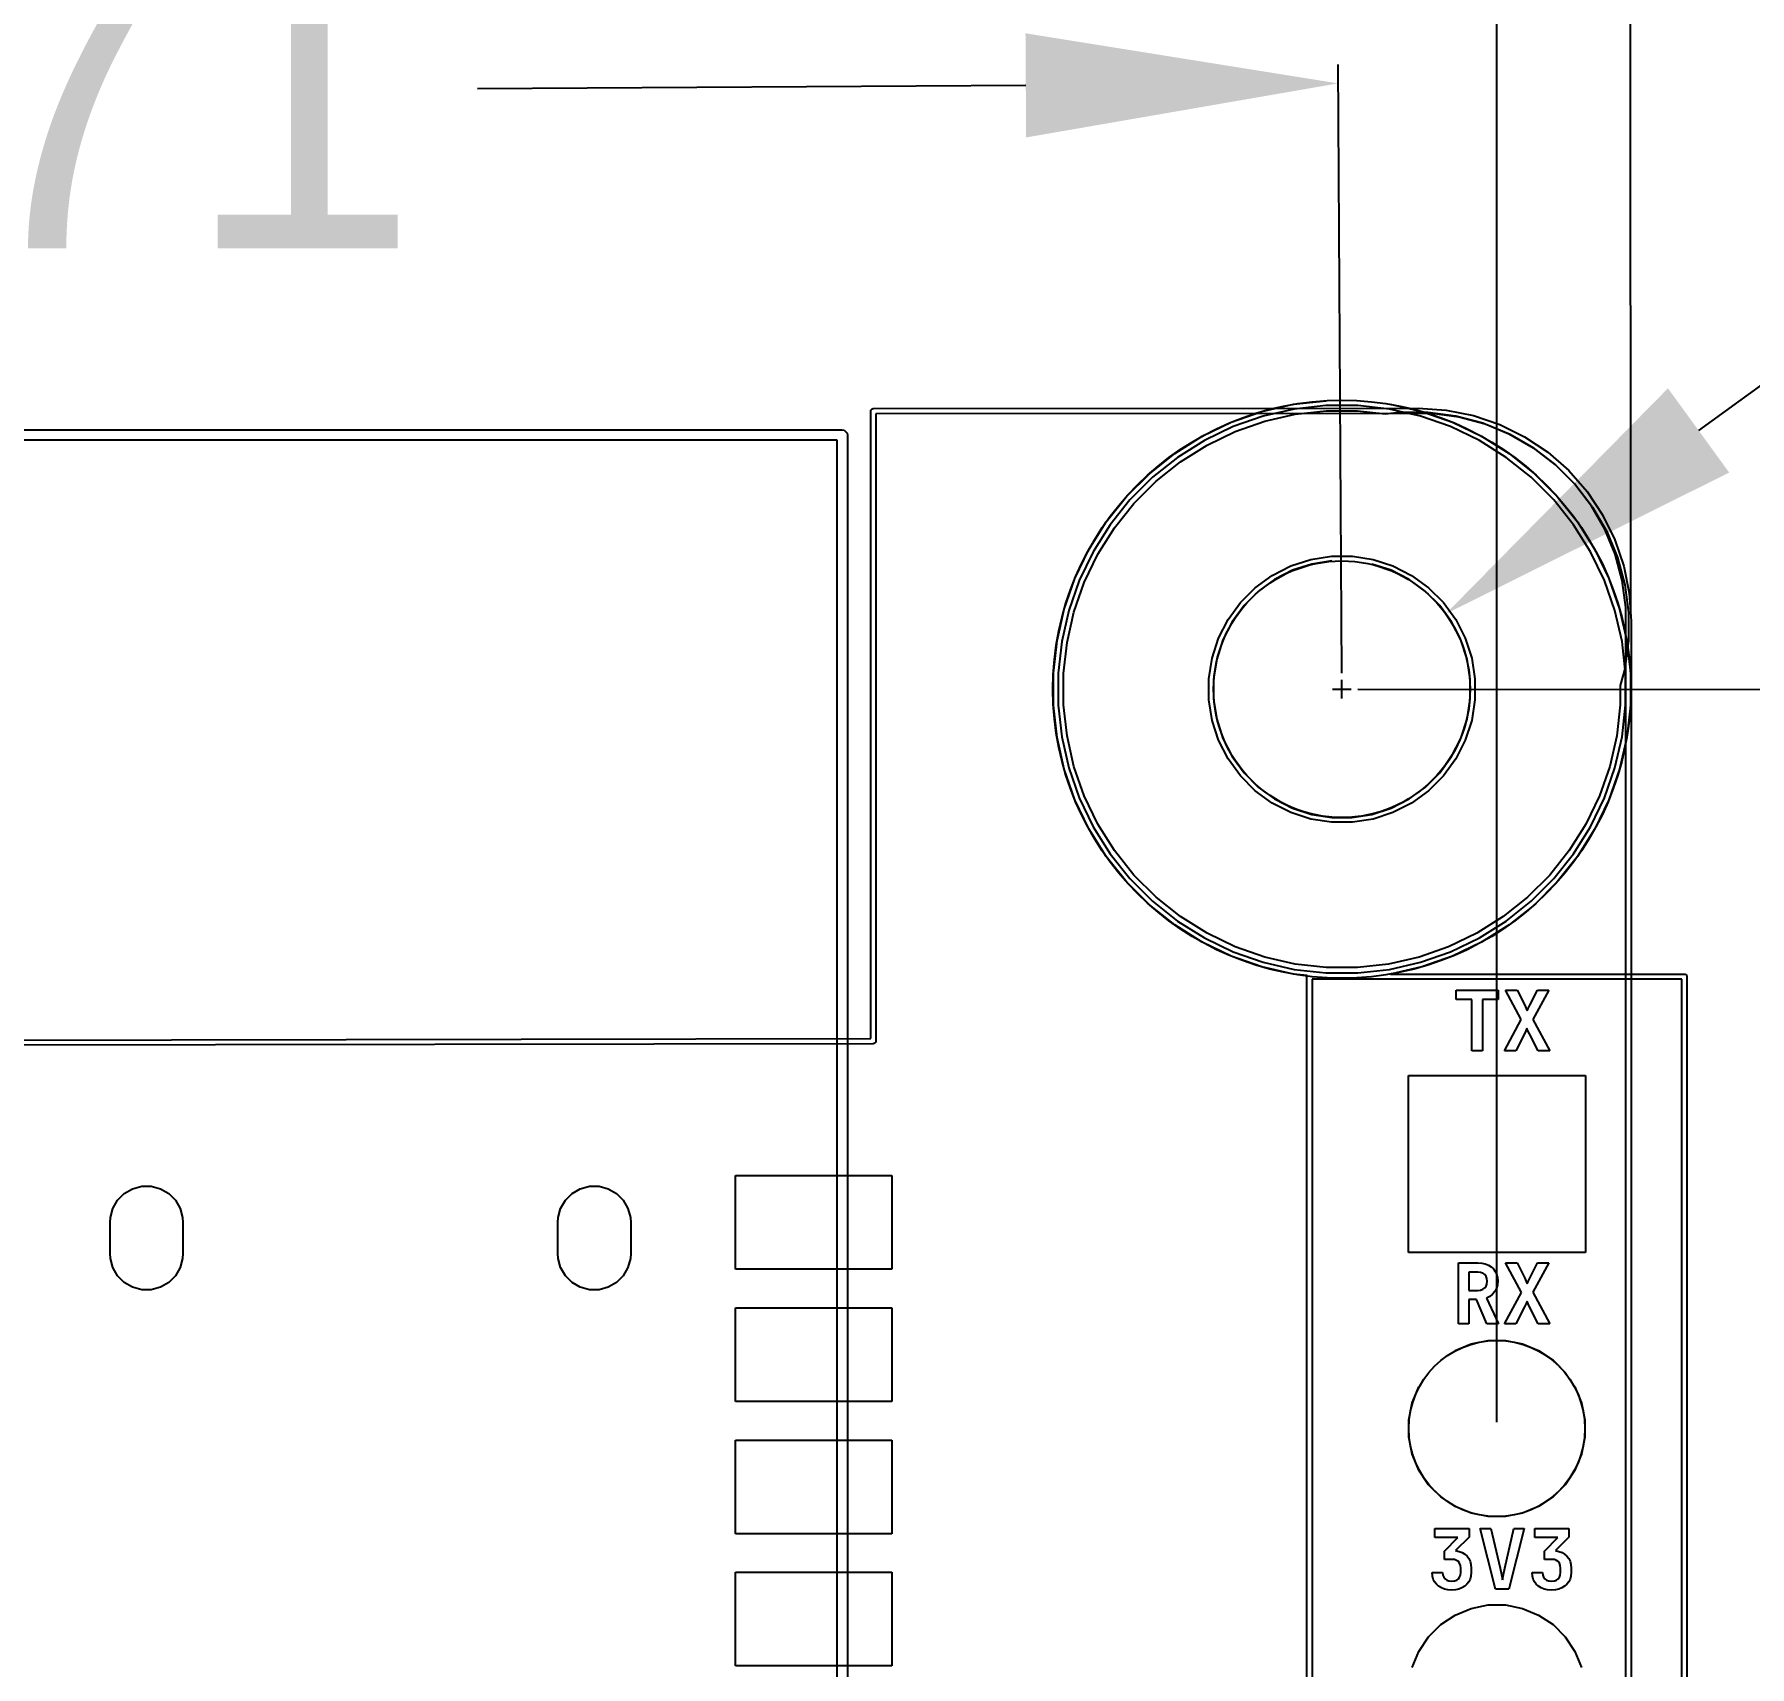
# Model space of a CAD drawing. Extents: x 100 to 191, y -173 to -30.
# Drawn here: x 149.73 to 166.2, y -61.79 to -46.12 of the extents above; entities that cross this region are included whole.
import ezdxf

# ---------------------------------------------------------------- set-up
doc = ezdxf.new("R2010")
doc.units = 0
doc.layers.get('0').update_dxf_attribs({"linetype": 'CONTINUOUS'})
doc.layers.get('Defpoints').update_dxf_attribs({"linetype": 'CONTINUOUS'})
doc.layers.add('BLACK', color=7, linetype='CONTINUOUS')
doc.dimstyles.get("Standard").update_dxf_attribs({"dimtxt": 3, "dimasz": 3, "dimexe": 0.18, "dimexo": 0.0625, "dimgap": 0.09, "dimtad": 0, "dimtih": 1, "dimtoh": 1, "dimzin": 0, "dimdsep": 46, "dimtxsty": 'Standard', "dimcen": 0.09, "dimclrd": 3, "dimclre": 3, "dimclrt": 3, "dimadec": 0, "dimazin": 0, "dimtfac": 1, "dimtofl": 0, "dimtmove": 0, "dimatfit": 3, "dimfxl": 1, "dimtolj": 1, "dimtzin": 0, "dimarcsym": 0})

# ---------------------------------------------------------------- blocks, each defined once
blk = doc.blocks.new('*D3')
at = {"color": 3, "linetype": 'Continuous', "lineweight": -2}
for p, q in [((172.802, -44.775), (165.71, -49.92)), ((175.802, -44.775), (172.802, -44.775)), ((162.284, -52.496), (162.284, -52.316)), ((162.194, -52.406), (162.374, -52.406))]:
    blk.add_line(p, q, dxfattribs=at)
at = {"color": 3, "linetype": 'Continuous'}
blk.add_solid([(165.416, -49.516), (166.004, -50.325), (163.282, -51.682)], dxfattribs=at)
at = {"layer": 'Defpoints', "color": 0, "linetype": 'Continuous'}
for p in [(163.282, -51.682), (161.287, -53.129)]:
    blk.add_point(p, dxfattribs=at)
at = {"color": 3, "linetype": 'Continuous', "insert": (181.892, -44.775), "char_height": 3, "attachment_point": 5}
blk.add_mtext('\\A1;∅2.46', dxfattribs=at)
blk = doc.blocks.new('*D5')
at = {"color": 3, "linetype": 'Continuous', "lineweight": -2}
for p, q in [((162.284, -52.253), (162.248, -46.408)), ((134.574, -52.423), (134.538, -46.578)), ((159.249, -46.607), (153.984, -46.639)), ((137.539, -46.74), (142.804, -46.707))]:
    blk.add_line(p, q, dxfattribs=at)
at = {"color": 3, "linetype": 'Continuous'}
for points in [[(159.246, -46.107), (159.252, -47.107), (162.249, -46.588)], [(137.536, -46.24), (137.542, -47.24), (134.539, -46.758)]]:
    blk.add_solid(points, dxfattribs=at)
at = {"layer": 'Defpoints', "color": 0, "linetype": 'Continuous'}
for p in [(162.249, -46.588), (162.284, -52.316), (134.575, -52.486)]:
    blk.add_point(p, dxfattribs=at)
at = {"color": 3, "linetype": 'Continuous', "insert": (148.394, -46.673), "char_height": 3, "attachment_point": 5}
blk.add_mtext('\\A1;27.71', dxfattribs=at)
blk = doc.blocks.new('*D6')
at = {"color": 3, "linetype": 'Continuous', "lineweight": -2}
for p, q in [((131.941, -51.708), (131.929, -32.104)), ((165.061, -51.689), (165.05, -32.085)), ((134.929, -32.282), (142.9, -32.278)), ((162.05, -32.267), (154.08, -32.271))]:
    blk.add_line(p, q, dxfattribs=at)
at = {"color": 3, "linetype": 'Continuous'}
for points in [[(134.929, -31.782), (134.93, -32.782), (131.929, -32.284)], [(162.05, -31.767), (162.05, -32.767), (165.05, -32.265)]]:
    blk.add_solid(points, dxfattribs=at)
at = {"layer": 'Defpoints', "color": 0, "linetype": 'Continuous'}
for p in [(131.929, -32.284), (131.941, -51.771), (165.061, -51.752)]:
    blk.add_point(p, dxfattribs=at)
at = {"color": 3, "linetype": 'Continuous', "insert": (148.49, -32.274), "char_height": 3, "attachment_point": 5}
blk.add_mtext('\\A1;33.12', dxfattribs=at)
blk = doc.blocks.new('*D7')
at = {"color": 3, "linetype": 'Continuous', "lineweight": -2}
for p, q in [((133.325, -59.443), (133.325, -40.025)), ((163.773, -59.443), (163.773, -40.025)), ((136.325, -40.205), (142.709, -40.205)), ((160.773, -40.205), (154.389, -40.205))]:
    blk.add_line(p, q, dxfattribs=at)
at = {"color": 3, "linetype": 'Continuous'}
for points in [[(136.325, -39.705), (136.325, -40.705), (133.325, -40.205)], [(160.773, -39.705), (160.773, -40.705), (163.773, -40.205)]]:
    blk.add_solid(points, dxfattribs=at)
at = {"layer": 'Defpoints', "color": 0, "linetype": 'Continuous'}
for p in [(163.773, -40.205), (133.325, -59.506), (163.773, -59.506)]:
    blk.add_point(p, dxfattribs=at)
at = {"color": 3, "linetype": 'Continuous', "insert": (148.549, -40.205), "char_height": 3, "attachment_point": 5}
blk.add_mtext('\\A1;30.45', dxfattribs=at)
blk = doc.blocks.new('*D14')
at = {"color": 3, "linetype": 'Continuous', "lineweight": -2}
for p, q in [((162.437, -52.406), (185.143, -52.417)), ((184.961, -55.417), (184.936, -106.524)), ((184.909, -160.811), (184.934, -109.704)), ((162.381, -163.8), (185.087, -163.811))]:
    blk.add_line(p, q, dxfattribs=at)
at = {"color": 3, "linetype": 'Continuous'}
for points in [[(184.461, -55.417), (185.461, -55.417), (184.963, -52.417)], [(184.409, -160.811), (185.409, -160.812), (184.907, -163.811)]]:
    blk.add_solid(points, dxfattribs=at)
at = {"layer": 'Defpoints', "color": 0, "linetype": 'Continuous'}
for p in [(162.374, -52.406), (184.963, -52.417), (162.319, -163.8)]:
    blk.add_point(p, dxfattribs=at)
at = {"color": 3, "linetype": 'Continuous', "insert": (184.935, -108.114), "char_height": 3, "attachment_point": 5}
blk.add_mtext('\\A1;111.39', dxfattribs=at)

msp = doc.modelspace()

# ---------------------------------------------------------------- linework, layer by layer
at = {"linetype": 'Continuous'}
for centre, radius in [((162.2845, -52.40557), 2.775), ((162.2845, -52.40557), 1.232059), ((163.773, -59.50557), 0.845907)]:
    msp.add_circle(centre, radius, dxfattribs=at)
at = {"layer": 'BLACK', "linetype": 'Continuous'}
for p, q in [((157.7595, -49.73557), (157.761399, -49.726023)), ((157.7595, -55.76061), (157.7595, -49.73557)), ((157.761399, -49.726013), (157.761401, -49.72601)), ((157.761399, -49.726023), (157.761399, -49.726013)), ((157.761401, -49.72601), (157.761403, -49.726003)), ((157.761403, -49.726003), (157.768161, -49.719245)), ((157.768161, -49.719245), (157.774923, -49.712477)), ((157.774923, -49.712477), (157.77493, -49.712475)), ((157.77493, -49.712475), (157.774933, -49.712473)), ((157.774933, -49.712473), (157.774943, -49.712473)), ((157.774943, -49.712473), (157.784489, -49.71057)), ((157.784489, -49.71057), (163.018099, -49.7082)), ((161.222553, -49.841804), (161.516281, -49.739024)), ((161.516281, -49.739024), (161.81967, -49.669778)), ((161.827326, -49.714838), (161.528934, -49.782944)), ((161.81967, -49.669778), (162.128905, -49.634936)), ((162.131467, -49.68057), (161.827326, -49.714838)), ((161.835976, -49.765749), (162.134363, -49.732128)), ((162.437533, -49.68057), (162.131467, -49.68057)), ((162.134363, -49.732128), (162.434637, -49.732128)), ((162.434637, -49.732128), (162.700336, -49.762065)), ((162.741674, -49.714838), (162.437533, -49.68057)), ((162.700336, -49.762065), (162.839362, -49.743763)), ((163.040066, -49.782944), (162.741674, -49.714838)), ((162.74933, -49.669778), (163.052719, -49.739024)), ((162.839362, -49.743763), (163.109638, -49.743763)), ((163.018099, -49.7082), (163.018105, -49.708201)), ((163.018105, -49.708201), (163.01811, -49.7082)), ((163.01811, -49.7082), (163.284826, -49.725683)), ((163.052719, -49.739024), (163.346447, -49.841804)), ((163.109638, -49.743763), (163.377602, -49.779041)), ((163.284826, -49.725683), (163.546977, -49.777829)), ((139.562, -49.91557), (157.487, -49.91557)), ((157.487, -49.91557), (157.506134, -49.919376)), ((163.018121, -49.7582), (157.8095, -49.760558)), ((157.8095, -49.760558), (157.8095, -55.78557)), ((160.94218, -49.976825), (161.222553, -49.841804)), ((161.240044, -49.884031), (160.964289, -50.016828)), ((161.528934, -49.782944), (161.240044, -49.884031)), ((161.259806, -49.93174), (161.54323, -49.832566)), ((161.54323, -49.832566), (161.835976, -49.765749)), ((163.148763, -49.758201), (163.018121, -49.7582)), ((163.328956, -49.884031), (163.040066, -49.782944)), ((163.407835, -49.792309), (163.148763, -49.758201)), ((163.604711, -50.016828), (163.328956, -49.884031)), ((163.346447, -49.841804), (163.62682, -49.976825)), ((163.377602, -49.779041), (163.638668, -49.848994)), ((163.660238, -49.859941), (163.407835, -49.792309)), ((163.546977, -49.777829), (163.80008, -49.863747)), ((163.638668, -49.848994), (163.888371, -49.952424)), ((163.901654, -49.95994), (163.660238, -49.859941)), ((163.80008, -49.863747), (164.039803, -49.981965)), ((157.437, -50.01557), (139.612, -50.01557)), ((157.437, -75.39057), (157.437, -50.01557)), ((157.506134, -49.919376), (157.533194, -49.946436)), ((157.533194, -49.946436), (157.537, -49.96557)), ((157.537, -49.96557), (157.537, -75.44057)), ((160.678687, -50.142389), (160.94218, -49.976825)), ((160.964289, -50.016828), (160.705136, -50.179665)), ((160.735018, -50.22178), (160.989268, -50.062025)), ((160.989268, -50.062025), (161.259806, -49.93174)), ((163.863864, -50.179665), (163.604711, -50.016828)), ((163.62682, -49.976825), (163.890313, -50.142389)), ((163.888371, -49.952424), (164.122436, -50.087562)), ((164.127952, -50.090594), (163.901654, -49.95994)), ((164.039803, -49.981965), (164.262044, -50.130463)), ((160.435388, -50.336413), (160.678687, -50.142389)), ((160.705136, -50.179665), (160.465844, -50.370493)), ((160.500254, -50.408998), (160.735018, -50.22178)), ((164.103156, -50.370493), (163.863864, -50.179665)), ((163.890313, -50.142389), (164.133612, -50.336413)), ((164.122436, -50.087562), (164.336861, -50.252095)), ((164.335261, -50.249667), (164.127952, -50.090594)), ((164.262044, -50.130463), (164.463002, -50.306698)), ((160.215343, -50.556458), (160.435388, -50.336413)), ((160.465844, -50.370493), (160.249423, -50.586914)), ((160.287928, -50.621324), (160.500254, -50.408998)), ((164.319577, -50.586914), (164.103156, -50.370493)), ((164.133612, -50.336413), (164.353657, -50.556458)), ((164.520033, -50.434439), (164.335261, -50.249667)), ((164.336861, -50.252095), (164.527975, -50.443209)), ((164.463002, -50.306698), (164.639237, -50.507656)), ((160.021319, -50.799757), (160.215343, -50.556458)), ((164.353657, -50.556458), (164.547681, -50.799757)), ((164.679106, -50.641748), (164.520033, -50.434439)), ((164.527975, -50.443209), (164.692508, -50.657634)), ((164.639237, -50.507656), (164.787735, -50.729897)), ((160.249423, -50.586914), (160.058595, -50.826206)), ((160.10071, -50.856088), (160.287928, -50.621324)), ((164.510405, -50.826206), (164.319577, -50.586914)), ((164.80976, -50.868046), (164.679106, -50.641748)), ((164.692508, -50.657634), (164.827646, -50.891699)), ((164.787735, -50.729897), (164.905953, -50.96962)), ((159.855755, -51.06325), (160.021319, -50.799757)), ((160.058595, -50.826206), (159.895758, -51.085359)), ((159.940955, -51.110338), (160.10071, -50.856088)), ((164.673242, -51.085359), (164.510405, -50.826206)), ((164.547681, -50.799757), (164.713245, -51.06325)), ((164.909759, -51.109462), (164.80976, -50.868046)), ((164.827646, -50.891699), (164.931076, -51.141402)), ((159.720734, -51.343623), (159.855755, -51.06325)), ((164.713245, -51.06325), (164.848266, -51.343623)), ((164.905953, -50.96962), (164.991871, -51.222723)), ((159.895758, -51.085359), (159.762961, -51.361114)), ((159.81067, -51.380876), (159.940955, -51.110338)), ((161.614626, -51.312435), (161.793877, -51.221102)), ((161.793877, -51.221102), (161.985209, -51.158934)), ((161.995992, -51.203848), (161.811553, -51.263776)), ((161.985209, -51.158934), (162.183911, -51.127463)), ((162.187535, -51.173511), (161.995992, -51.203848)), ((162.183911, -51.127463), (162.385089, -51.127463)), ((162.385089, -51.127463), (162.583791, -51.158934)), ((162.757447, -51.263776), (162.573008, -51.203848)), ((162.583791, -51.158934), (162.775123, -51.221102)), ((162.775123, -51.221102), (162.954374, -51.312435)), ((164.806039, -51.361114), (164.673242, -51.085359)), ((164.977391, -51.361865), (164.909759, -51.109462)), ((164.931076, -51.141402), (165.001029, -51.402468)), ((164.991871, -51.222723), (165.044017, -51.484874)), ((159.617954, -51.637351), (159.720734, -51.343623)), ((159.762961, -51.361114), (159.661874, -51.650004)), ((159.711496, -51.6643), (159.81067, -51.380876)), ((161.451869, -51.430685), (161.614626, -51.312435)), ((161.63876, -51.351818), (161.481867, -51.465808)), ((161.811553, -51.263776), (161.63876, -51.351818)), ((162.93024, -51.351818), (162.757447, -51.263776)), ((163.087133, -51.465808), (162.93024, -51.351818)), ((162.954374, -51.312435), (163.117131, -51.430685)), ((164.907126, -51.650004), (164.806039, -51.361114)), ((164.848266, -51.343623), (164.951046, -51.637351)), ((165.011499, -51.620937), (164.977391, -51.361865)), ((161.309615, -51.572939), (161.451869, -51.430685)), ((161.481867, -51.465808), (161.344738, -51.602937)), ((163.224262, -51.602937), (163.087133, -51.465808)), ((163.117131, -51.430685), (163.259385, -51.572939)), ((165.001029, -51.402468), (165.036307, -51.670432)), ((165.044017, -51.484874), (165.0615, -51.75159)), ((159.548708, -51.94074), (159.617954, -51.637351)), ((159.661874, -51.650004), (159.593768, -51.948396)), ((159.644679, -51.957046), (159.711496, -51.6643)), ((161.191365, -51.735696), (161.309615, -51.572939)), ((161.344738, -51.602937), (161.230748, -51.75983)), ((163.338252, -51.75983), (163.224262, -51.602937)), ((163.259385, -51.572939), (163.377635, -51.735696)), ((164.975232, -51.948396), (164.907126, -51.650004)), ((164.951046, -51.637351), (165.020292, -51.94074)), ((165.0115, -51.75159), (165.011499, -51.620937)), ((165.036307, -51.670432), (165.036307, -51.940708)), ((161.100032, -51.914947), (161.191365, -51.735696)), ((161.230748, -51.75983), (161.142706, -51.932623)), ((163.426294, -51.932623), (163.338252, -51.75983)), ((163.377635, -51.735696), (163.468968, -51.914947)), ((165.0115, -158.241995), (165.0115, -51.75159)), ((165.0615, -51.75159), (165.0615, -158.242)), ((159.513866, -52.249975), (159.548708, -51.94074)), ((159.593768, -51.948396), (159.5595, -52.252537)), ((159.611058, -52.255433), (159.644679, -51.957046)), ((161.037864, -52.106279), (161.100032, -51.914947)), ((161.142706, -51.932623), (161.082778, -52.117062)), ((163.486222, -52.117062), (163.426294, -51.932623)), ((163.468968, -51.914947), (163.531136, -52.106279)), ((165.0095, -52.252537), (164.975232, -51.948396)), ((165.036307, -51.940708), (165.001029, -52.208672)), ((165.020292, -51.94074), (165.055134, -52.249975)), ((161.006393, -52.304981), (161.037864, -52.106279)), ((161.082778, -52.117062), (161.052441, -52.308605)), ((163.516559, -52.308605), (163.486222, -52.117062)), ((163.531136, -52.106279), (163.562607, -52.304981)), ((165.001029, -52.208672), (164.957942, -52.369473)), ((159.513866, -52.252537), (159.513866, -52.249975)), ((159.513866, -52.561165), (159.513866, -52.252537)), ((159.5595, -52.252537), (159.5595, -52.558603)), ((159.611058, -52.555707), (159.611058, -52.255433)), ((161.006393, -52.308605), (161.006393, -52.304981)), ((161.006393, -52.506159), (161.006393, -52.308605)), ((161.052441, -52.308605), (161.052441, -52.502535)), ((163.516559, -52.502535), (163.516559, -52.308605)), ((163.562607, -52.304981), (163.562607, -52.506159)), ((164.957942, -52.369473), (164.957942, -52.555707)), ((165.0095, -52.558603), (165.0095, -52.252537)), ((165.055134, -52.249975), (165.055134, -52.561165)), ((161.037864, -52.704861), (161.006393, -52.506159)), ((161.052441, -52.502535), (161.082778, -52.694078)), ((163.486222, -52.694078), (163.516559, -52.502535)), ((163.562607, -52.506159), (163.531136, -52.704861)), ((159.548708, -52.8704), (159.513866, -52.561165)), ((159.5595, -52.558603), (159.593768, -52.862744)), ((159.644679, -52.854094), (159.611058, -52.555707)), ((161.100032, -52.896193), (161.037864, -52.704861)), ((161.082778, -52.694078), (161.142706, -52.878517)), ((163.426294, -52.878517), (163.486222, -52.694078)), ((163.531136, -52.704861), (163.468968, -52.896193)), ((164.957942, -52.555707), (164.924321, -52.854094)), ((164.975232, -52.862744), (165.0095, -52.558603)), ((165.055134, -52.561165), (165.020292, -52.8704)), ((159.617954, -53.173789), (159.548708, -52.8704)), ((159.593768, -52.862744), (159.661874, -53.161136)), ((159.711496, -53.14684), (159.644679, -52.854094)), ((161.142706, -52.878517), (161.230748, -53.05131)), ((163.338252, -53.05131), (163.426294, -52.878517)), ((164.924321, -52.854094), (164.857504, -53.14684)), ((164.907126, -53.161136), (164.975232, -52.862744)), ((165.020292, -52.8704), (164.951046, -53.173789)), ((161.191365, -53.075444), (161.100032, -52.896193)), ((163.468968, -52.896193), (163.377635, -53.075444)), ((159.720734, -53.467517), (159.617954, -53.173789)), ((159.661874, -53.161136), (159.762961, -53.450026)), ((159.81067, -53.430264), (159.711496, -53.14684)), ((161.309615, -53.238201), (161.191365, -53.075444)), ((161.230748, -53.05131), (161.344738, -53.208203)), ((161.344738, -53.208203), (161.481867, -53.345332)), ((163.087133, -53.345332), (163.224262, -53.208203)), ((163.224262, -53.208203), (163.338252, -53.05131)), ((163.377635, -53.075444), (163.259385, -53.238201)), ((164.857504, -53.14684), (164.75833, -53.430264)), ((164.806039, -53.450026), (164.907126, -53.161136)), ((164.951046, -53.173789), (164.848266, -53.467517)), ((161.451869, -53.380455), (161.309615, -53.238201)), ((161.481867, -53.345332), (161.63876, -53.459322)), ((162.93024, -53.459322), (163.087133, -53.345332)), ((163.259385, -53.238201), (163.117131, -53.380455)), ((159.855755, -53.74789), (159.720734, -53.467517)), ((159.762961, -53.450026), (159.895758, -53.725781)), ((159.940955, -53.700802), (159.81067, -53.430264)), ((161.614626, -53.498705), (161.451869, -53.380455)), ((161.793877, -53.590038), (161.614626, -53.498705)), ((161.63876, -53.459322), (161.811553, -53.547364)), ((162.757447, -53.547364), (162.93024, -53.459322)), ((162.954374, -53.498705), (162.775123, -53.590038)), ((163.117131, -53.380455), (162.954374, -53.498705)), ((164.75833, -53.430264), (164.628045, -53.700802)), ((164.673242, -53.725781), (164.806039, -53.450026)), ((164.848266, -53.467517), (164.713245, -53.74789)), ((160.10071, -53.955052), (159.940955, -53.700802)), ((161.985209, -53.652206), (161.793877, -53.590038)), ((161.811553, -53.547364), (161.995992, -53.607292)), ((162.183911, -53.683677), (161.985209, -53.652206)), ((161.995992, -53.607292), (162.187535, -53.637629)), ((162.385089, -53.683677), (162.183911, -53.683677)), ((162.187535, -53.637629), (162.381465, -53.637629)), ((162.381465, -53.637629), (162.573008, -53.607292)), ((162.583791, -53.652206), (162.385089, -53.683677)), ((162.573008, -53.607292), (162.757447, -53.547364)), ((162.775123, -53.590038), (162.583791, -53.652206)), ((164.628045, -53.700802), (164.46829, -53.955052)), ((160.021319, -54.011383), (159.855755, -53.74789)), ((159.895758, -53.725781), (160.058595, -53.984934)), ((164.510405, -53.984934), (164.673242, -53.725781)), ((164.713245, -53.74789), (164.547681, -54.011383)), ((160.215343, -54.254682), (160.021319, -54.011383)), ((160.058595, -53.984934), (160.249423, -54.224226)), ((160.287928, -54.189816), (160.10071, -53.955052)), ((164.46829, -53.955052), (164.281072, -54.189816)), ((164.319577, -54.224226), (164.510405, -53.984934)), ((164.547681, -54.011383), (164.353657, -54.254682)), ((160.500254, -54.402142), (160.287928, -54.189816)), ((164.281072, -54.189816), (164.068746, -54.402142)), ((160.435388, -54.474727), (160.215343, -54.254682)), ((160.249423, -54.224226), (160.465844, -54.440647)), ((164.103156, -54.440647), (164.319577, -54.224226)), ((164.353657, -54.254682), (164.133612, -54.474727)), ((160.678687, -54.668751), (160.435388, -54.474727)), ((160.465844, -54.440647), (160.705136, -54.631475)), ((160.735018, -54.58936), (160.500254, -54.402142)), ((164.068746, -54.402142), (163.833982, -54.58936)), ((163.863864, -54.631475), (164.103156, -54.440647)), ((164.133612, -54.474727), (163.890313, -54.668751)), ((160.94218, -54.834315), (160.678687, -54.668751)), ((160.705136, -54.631475), (160.964289, -54.794312)), ((160.989268, -54.749115), (160.735018, -54.58936)), ((163.833982, -54.58936), (163.579732, -54.749115)), ((163.604711, -54.794312), (163.863864, -54.631475)), ((163.890313, -54.668751), (163.62682, -54.834315)), ((161.222553, -54.969336), (160.94218, -54.834315)), ((160.964289, -54.794312), (161.240044, -54.927109)), ((161.259806, -54.8794), (160.989268, -54.749115)), ((163.579732, -54.749115), (163.309194, -54.8794)), ((163.328956, -54.927109), (163.604711, -54.794312)), ((163.62682, -54.834315), (163.346447, -54.969336)), ((161.516281, -55.072116), (161.222553, -54.969336)), ((161.240044, -54.927109), (161.528934, -55.028196)), ((161.54323, -54.978574), (161.259806, -54.8794)), ((161.835976, -55.045391), (161.54323, -54.978574)), ((163.02577, -54.978574), (162.733024, -55.045391)), ((163.309194, -54.8794), (163.02577, -54.978574)), ((163.040066, -55.028196), (163.328956, -54.927109)), ((163.346447, -54.969336), (163.052719, -55.072116)), ((161.81967, -55.141362), (161.516281, -55.072116)), ((161.528934, -55.028196), (161.827326, -55.096302)), ((161.949896, -55.156034), (161.81967, -55.141362)), ((161.827326, -55.096302), (162.131467, -55.13057)), ((162.134363, -55.079012), (161.835976, -55.045391)), ((161.948, -55.16557), (161.949896, -55.156034)), ((161.948, -96.86557), (161.948, -55.16557)), ((162.131467, -55.13057), (162.437533, -55.13057)), ((162.434637, -55.079012), (162.134363, -55.079012)), ((162.733024, -55.045391), (162.434637, -55.079012)), ((162.437533, -55.13057), (162.741674, -55.096302)), ((162.741674, -55.096302), (163.040066, -55.028196)), ((163.052719, -55.072116), (162.7528, -55.14057)), ((162.7528, -55.14057), (165.573, -55.14057)), ((165.573, -55.14057), (165.582567, -55.142473)), ((165.582567, -55.142473), (165.596097, -55.156003)), ((165.596097, -55.156003), (165.598, -55.16557)), ((165.598, -55.16557), (165.598, -96.86557)), ((161.998, -55.19057), (161.998, -96.84057)), ((165.548, -55.19057), (161.998, -55.19057)), ((163.380893, -55.386837), (163.380893, -55.294083)), ((163.380893, -55.294083), (163.78705, -55.294083)), ((163.78705, -55.294083), (163.78705, -55.386837)), ((164.007629, -55.578731), (163.855691, -55.294083)), ((163.855691, -55.294083), (163.967638, -55.294083)), ((163.967638, -55.294083), (164.041199, -55.440402)), ((164.088379, -55.440402), (164.162742, -55.294083)), ((164.271479, -55.294083), (164.119541, -55.576323)), ((164.162742, -55.294083), (164.271479, -55.294083)), ((165.548, -96.84057), (165.548, -55.19057)), ((163.533599, -55.386837), (163.380893, -55.386837)), ((163.533599, -55.877757), (163.533599, -55.386837)), ((163.78705, -55.386837), (163.634344, -55.386837)), ((163.634344, -55.386837), (163.634344, -55.877757)), ((164.041199, -55.440402), (164.055576, -55.471181)), ((164.055576, -55.471181), (164.065173, -55.493968)), ((164.065173, -55.493968), (164.073966, -55.471181)), ((164.073966, -55.471181), (164.088379, -55.440402)), ((163.846129, -55.877757), (164.007629, -55.578731)), ((164.061997, -55.661086), (164.052401, -55.685095)), ((164.071977, -55.685478), (164.061997, -55.661086)), ((164.119541, -55.576323), (164.281075, -55.877757)), ((157.78454, -55.81057), (139.204541, -55.840728)), ((139.2295, -55.790687), (157.7595, -55.76061)), ((157.794024, -55.808667), (157.78454, -55.81057)), ((157.794067, -55.808667), (157.794024, -55.808667)), ((157.794077, -55.808656), (157.794067, -55.808667)), ((157.794104, -55.808651), (157.794077, -55.808656)), ((157.800551, -55.802183), (157.794104, -55.808651)), ((157.807597, -55.795137), (157.800551, -55.802183)), ((157.807602, -55.795108), (157.807597, -55.795137)), ((157.807612, -55.795099), (157.807602, -55.795108)), ((157.8095, -55.78557), (157.807611, -55.795061)), ((157.807611, -55.795061), (157.807612, -55.795099)), ((164.037988, -55.716257), (163.954866, -55.877757)), ((164.052401, -55.685095), (164.037988, -55.716257)), ((164.086773, -55.716257), (164.071977, -55.685478)), ((164.169128, -55.877757), (164.086773, -55.716257)), ((163.634344, -55.877757), (163.533599, -55.877757)), ((163.954866, -55.877757), (163.846129, -55.877757)), ((164.281075, -55.877757), (164.169128, -55.877757)), ((162.923, -57.81557), (162.923, -56.11557)), ((162.923, -56.11557), (164.623, -56.11557)), ((164.623, -56.11557), (164.623, -57.81557)), ((156.462, -57.97557), (156.462, -57.07557)), ((156.462, -57.07557), (157.962, -57.07557)), ((156.462, -57.97557), (156.462, -57.07557)), ((156.462, -57.07557), (157.962, -57.07557)), ((157.962, -57.07557), (157.962, -57.97557)), ((157.962, -57.07557), (157.962, -57.97557)), ((150.481142, -57.391631), (150.526826, -57.312503)), ((150.526826, -57.312503), (150.591433, -57.247896)), ((150.591433, -57.247896), (150.670561, -57.202212)), ((150.670561, -57.202212), (150.758816, -57.178564)), ((150.758816, -57.178564), (150.850184, -57.178564)), ((150.850184, -57.178564), (150.938439, -57.202212)), ((150.938439, -57.202212), (151.017567, -57.247896)), ((151.017567, -57.247896), (151.082174, -57.312503)), ((151.082174, -57.312503), (151.127858, -57.391631)), ((154.781142, -57.391631), (154.826826, -57.312503)), ((154.826826, -57.312503), (154.891433, -57.247896)), ((154.891433, -57.247896), (154.970561, -57.202212)), ((154.970561, -57.202212), (155.058816, -57.178564)), ((155.058816, -57.178564), (155.150184, -57.178564)), ((155.150184, -57.178564), (155.238439, -57.202212)), ((155.238439, -57.202212), (155.317567, -57.247896)), ((155.317567, -57.247896), (155.382174, -57.312503)), ((155.382174, -57.312503), (155.427858, -57.391631)), ((150.4545, -57.52557), (150.457494, -57.479886)), ((150.457494, -57.479886), (150.481142, -57.391631)), ((151.127858, -57.391631), (151.151506, -57.479886)), ((151.151506, -57.479886), (151.1545, -57.52557)), ((154.7545, -57.52557), (154.757494, -57.479886)), ((154.757494, -57.479886), (154.781142, -57.391631)), ((155.427858, -57.391631), (155.451506, -57.479886)), ((155.451506, -57.479886), (155.4545, -57.52557)), ((150.4545, -57.82557), (150.4545, -57.52557)), ((151.1545, -57.52557), (151.1545, -57.82557)), ((154.7545, -57.82557), (154.7545, -57.52557)), ((155.4545, -57.52557), (155.4545, -57.82557)), ((164.623, -57.81557), (162.923, -57.81557)), ((150.457494, -57.871254), (150.4545, -57.82557)), ((150.481142, -57.959509), (150.457494, -57.871254)), ((150.526826, -58.038637), (150.481142, -57.959509)), ((151.127858, -57.959509), (151.082174, -58.038637)), ((151.151506, -57.871254), (151.127858, -57.959509)), ((151.1545, -57.82557), (151.151506, -57.871254)), ((154.757494, -57.871254), (154.7545, -57.82557)), ((154.781142, -57.959509), (154.757494, -57.871254)), ((154.826826, -58.038637), (154.781142, -57.959509)), ((155.427858, -57.959509), (155.382174, -58.038637)), ((155.451506, -57.871254), (155.427858, -57.959509)), ((155.4545, -57.82557), (155.451506, -57.871254)), ((157.962, -57.97557), (156.462, -57.97557)), ((157.962, -57.97557), (156.462, -57.97557)), ((163.405254, -58.178591), (163.405254, -57.914741)), ((163.405254, -57.914741), (163.589959, -57.914741)), ((163.589959, -57.914741), (163.628392, -57.917313)), ((163.628392, -57.917313), (163.661847, -57.924642)), ((163.661847, -57.924642), (163.691089, -57.936341)), ((163.691089, -57.936341), (163.717784, -57.952832)), ((163.717784, -57.952832), (163.73988, -57.972876)), ((163.73988, -57.972876), (163.757845, -57.996712)), ((164.008016, -58.199389), (163.856078, -57.914741)), ((163.856078, -57.914741), (163.968025, -57.914741)), ((163.968025, -57.914741), (164.041586, -58.06106)), ((164.088766, -58.06106), (164.163129, -57.914741)), ((164.271866, -57.914741), (164.119928, -58.196981)), ((164.163129, -57.914741), (164.271866, -57.914741)), ((150.591433, -58.103244), (150.526826, -58.038637)), ((150.670561, -58.148928), (150.591433, -58.103244)), ((150.758816, -58.172576), (150.670561, -58.148928)), ((150.938439, -58.148928), (150.850184, -58.172576)), ((151.017567, -58.103244), (150.938439, -58.148928)), ((151.082174, -58.038637), (151.017567, -58.103244)), ((154.891433, -58.103244), (154.826826, -58.038637)), ((154.970561, -58.148928), (154.891433, -58.103244)), ((155.058816, -58.172576), (154.970561, -58.148928)), ((155.238439, -58.148928), (155.150184, -58.172576)), ((155.317567, -58.103244), (155.238439, -58.148928)), ((155.382174, -58.038637), (155.317567, -58.103244)), ((163.589959, -58.002714), (163.505196, -58.002714)), ((163.505196, -58.002714), (163.505196, -58.178591)), ((163.616698, -58.005592), (163.589959, -58.002714)), ((163.638304, -58.013669), (163.616698, -58.005592)), ((163.655913, -58.026688), (163.638304, -58.013669)), ((163.669197, -58.044056), (163.655913, -58.026688)), ((163.656297, -58.15542), (163.669328, -58.13855)), ((163.677394, -58.065275), (163.669197, -58.044056)), ((163.669328, -58.13855), (163.677416, -58.117622)), ((163.680306, -58.091455), (163.677394, -58.065275)), ((163.677416, -58.117622), (163.680306, -58.091455)), ((163.757845, -57.996712), (163.770953, -58.023492)), ((163.778471, -58.126269), (163.768682, -58.159982)), ((163.770953, -58.023492), (163.779039, -58.053754)), ((163.781854, -58.088245), (163.778471, -58.126269)), ((163.779039, -58.053754), (163.781854, -58.088245)), ((164.041586, -58.06106), (164.055963, -58.091839)), ((164.055963, -58.091839), (164.06556, -58.114626)), ((164.06556, -58.114626), (164.074353, -58.091839)), ((164.074353, -58.091839), (164.088766, -58.06106)), ((150.850184, -58.172576), (150.758816, -58.172576)), ((155.150184, -58.172576), (155.058816, -58.172576)), ((163.405254, -58.498415), (163.405254, -58.178591)), ((163.505196, -58.178591), (163.589959, -58.178591)), ((163.57635, -58.266564), (163.505196, -58.266564)), ((163.505196, -58.266564), (163.505196, -58.498415)), ((163.677898, -58.498415), (163.57635, -58.266564)), ((163.589959, -58.178591), (163.617294, -58.175768)), ((163.617294, -58.175768), (163.63899, -58.167919)), ((163.63899, -58.167919), (163.656297, -58.15542)), ((163.704831, -58.237008), (163.67392, -58.252152)), ((163.67392, -58.252152), (163.789845, -58.498415)), ((163.73088, -58.2165), (163.704831, -58.237008)), ((163.752645, -58.190211), (163.73088, -58.2165)), ((163.768682, -58.159982), (163.752645, -58.190211)), ((163.846516, -58.498415), (164.008016, -58.199389)), ((164.052788, -58.305753), (164.038375, -58.336915)), ((164.062384, -58.281744), (164.052788, -58.305753)), ((164.072364, -58.306136), (164.062384, -58.281744)), ((164.08716, -58.336915), (164.072364, -58.306136)), ((164.119928, -58.196981), (164.281462, -58.498415)), ((156.462, -59.24557), (156.462, -58.34557)), ((156.462, -58.34557), (157.962, -58.34557)), ((156.462, -59.24557), (156.462, -58.34557)), ((156.462, -58.34557), (157.962, -58.34557)), ((157.962, -58.34557), (157.962, -59.24557)), ((157.962, -58.34557), (157.962, -59.24557)), ((164.038375, -58.336915), (163.955253, -58.498415)), ((164.169515, -58.498415), (164.08716, -58.336915)), ((163.505196, -58.498415), (163.405254, -58.498415)), ((163.789845, -58.498415), (163.677898, -58.498415)), ((163.955253, -58.498415), (163.846516, -58.498415)), ((164.281462, -58.498415), (164.169515, -58.498415)), ((163.372313, -58.755937), (163.526258, -58.692171)), ((163.526258, -58.692171), (163.689685, -58.659663)), ((163.689685, -58.659663), (163.856315, -58.659663)), ((163.856315, -58.659663), (164.019742, -58.692171)), ((164.019742, -58.692171), (164.173687, -58.755937)), ((164.173687, -58.755937), (164.312234, -58.848511)), ((164.312234, -58.848511), (164.430059, -58.966336)), ((164.430059, -58.966336), (164.522633, -59.104883)), ((162.959601, -59.258828), (163.023367, -59.104883)), ((164.522633, -59.104883), (164.586399, -59.258828)), ((157.962, -59.24557), (156.462, -59.24557)), ((157.962, -59.24557), (156.462, -59.24557)), ((162.927093, -59.422255), (162.959601, -59.258828)), ((164.586399, -59.258828), (164.618907, -59.422255)), ((162.927093, -59.588885), (162.927093, -59.422255)), ((164.618907, -59.422255), (164.618907, -59.588885)), ((156.462, -60.51557), (156.462, -59.61557)), ((156.462, -59.61557), (157.962, -59.61557)), ((156.462, -60.51557), (156.462, -59.61557)), ((156.462, -59.61557), (157.962, -59.61557)), ((157.962, -59.61557), (157.962, -60.51557)), ((157.962, -59.61557), (157.962, -60.51557)), ((162.959601, -59.752312), (162.927093, -59.588885)), ((164.618907, -59.588885), (164.586399, -59.752312)), ((163.023367, -59.906257), (162.959601, -59.752312)), ((164.586399, -59.752312), (164.522633, -59.906257)), ((163.115941, -60.044804), (163.023367, -59.906257)), ((164.522633, -59.906257), (164.430059, -60.044804)), ((163.233766, -60.162629), (163.115941, -60.044804)), ((164.430059, -60.044804), (164.312234, -60.162629)), ((163.372313, -60.255203), (163.233766, -60.162629)), ((163.526258, -60.318969), (163.372313, -60.255203)), ((164.173687, -60.255203), (164.019742, -60.318969)), ((164.312234, -60.162629), (164.173687, -60.255203)), ((163.689685, -60.351477), (163.526258, -60.318969)), ((163.856315, -60.351477), (163.689685, -60.351477)), ((164.019742, -60.318969), (163.856315, -60.351477)), ((157.962, -60.51557), (156.462, -60.51557)), ((157.962, -60.51557), (156.462, -60.51557)), ((163.178061, -60.550306), (163.178061, -60.464741)), ((163.178061, -60.464741), (163.505876, -60.464741)), ((163.399547, -60.550306), (163.178061, -60.550306)), ((163.270815, -60.681411), (163.399547, -60.550306)), ((163.505876, -60.547096), (163.375538, -60.677433)), ((163.505876, -60.464741), (163.505876, -60.547096)), ((163.759222, -61.048415), (163.6121, -60.464741)), ((163.6121, -60.464741), (163.71602, -60.464741)), ((163.71602, -60.464741), (163.803994, -60.845319)), ((163.847963, -60.844516), (163.935099, -60.464741)), ((164.035844, -60.464741), (163.888722, -61.048415)), ((163.935099, -60.464741), (164.035844, -60.464741)), ((164.137287, -60.550306), (164.137287, -60.464741)), ((164.137287, -60.464741), (164.465102, -60.464741)), ((164.358774, -60.550306), (164.137287, -60.550306)), ((164.230041, -60.681411), (164.358774, -60.550306)), ((164.465102, -60.547096), (164.334765, -60.677433)), ((164.465102, -60.464741), (164.465102, -60.547096)), ((163.270815, -60.761393), (163.270815, -60.681411)), ((163.33956, -60.761393), (163.270815, -60.761393)), ((163.365902, -60.764085), (163.33956, -60.761393)), ((163.386683, -60.771543), (163.365902, -60.764085)), ((163.375538, -60.677433), (163.410116, -60.684753)), ((163.403141, -60.783378), (163.386683, -60.771543)), ((163.415486, -60.799375), (163.403141, -60.783378)), ((163.410116, -60.684753), (163.439621, -60.696222)), ((163.439621, -60.696222), (163.464813, -60.711616)), ((163.464813, -60.711616), (163.486264, -60.730999)), ((163.486264, -60.730999), (163.503631, -60.754065)), ((163.503631, -60.754065), (163.516171, -60.780251)), ((163.516171, -60.780251), (163.523953, -60.810144)), ((164.230041, -60.761393), (164.230041, -60.681411)), ((164.298787, -60.761393), (164.230041, -60.761393)), ((164.325128, -60.764085), (164.298787, -60.761393)), ((164.345909, -60.771543), (164.325128, -60.764085)), ((164.334765, -60.677433), (164.369343, -60.684753)), ((164.362368, -60.783378), (164.345909, -60.771543)), ((164.374713, -60.799375), (164.362368, -60.783378)), ((164.369343, -60.684753), (164.398847, -60.696222)), ((164.398847, -60.696222), (164.42404, -60.711616)), ((164.42404, -60.711616), (164.445491, -60.730999)), ((164.445491, -60.730999), (164.462858, -60.754065)), ((164.462858, -60.754065), (164.475397, -60.780251)), ((164.475397, -60.780251), (164.483179, -60.810144)), ((156.462, -61.78557), (156.462, -60.88557)), ((156.462, -60.88557), (157.962, -60.88557)), ((156.462, -61.78557), (156.462, -60.88557)), ((156.462, -60.88557), (157.962, -60.88557)), ((157.962, -60.88557), (157.962, -61.78557)), ((157.962, -60.88557), (157.962, -61.78557)), ((163.154397, -60.921967), (163.151679, -60.88852)), ((163.151679, -60.88852), (163.252424, -60.88852)), ((163.162202, -60.951307), (163.154397, -60.921967)), ((163.17485, -60.977261), (163.162202, -60.951307)), ((163.252424, -60.88852), (163.255179, -60.913671)), ((163.255179, -60.913671), (163.262867, -60.933661)), ((163.262867, -60.933661), (163.275212, -60.949658)), ((163.275212, -60.949658), (163.291685, -60.96146)), ((163.387276, -60.961281), (163.403525, -60.949274)), ((163.403525, -60.949274), (163.415698, -60.933069)), ((163.423174, -60.819365), (163.415486, -60.799375)), ((163.415698, -60.933069), (163.423242, -60.913169)), ((163.425928, -60.844516), (163.423174, -60.819365)), ((163.423242, -60.913169), (163.425928, -60.88852)), ((163.425928, -60.88852), (163.425928, -60.844516)), ((163.516135, -60.951305), (163.503468, -60.977261)), ((163.523952, -60.921966), (163.516135, -60.951305)), ((163.526674, -60.88852), (163.523952, -60.921966)), ((163.523953, -60.810144), (163.526674, -60.844516)), ((163.526674, -60.844516), (163.526674, -60.88852)), ((163.803994, -60.845319), (163.817568, -60.905689)), ((163.817568, -60.905689), (163.827165, -60.957266)), ((163.827165, -60.957266), (163.835959, -60.905689)), ((163.835959, -60.905689), (163.847963, -60.844516)), ((164.113623, -60.921967), (164.110906, -60.88852)), ((164.110906, -60.88852), (164.211651, -60.88852)), ((164.121429, -60.951307), (164.113623, -60.921967)), ((164.134077, -60.977261), (164.121429, -60.951307)), ((164.211651, -60.88852), (164.214406, -60.913671)), ((164.214406, -60.913671), (164.222093, -60.933661)), ((164.222093, -60.933661), (164.234438, -60.949658)), ((164.234438, -60.949658), (164.250912, -60.96146)), ((164.346503, -60.961281), (164.362752, -60.949274)), ((164.362752, -60.949274), (164.374925, -60.933069)), ((164.3824, -60.819365), (164.374713, -60.799375)), ((164.374925, -60.933069), (164.382468, -60.913169)), ((164.385155, -60.844516), (164.3824, -60.819365)), ((164.382468, -60.913169), (164.385155, -60.88852)), ((164.385155, -60.88852), (164.385155, -60.844516)), ((164.475362, -60.951305), (164.462694, -60.977261)), ((164.483179, -60.921966), (164.475362, -60.951305)), ((164.483179, -60.810144), (164.4859, -60.844516)), ((164.4859, -60.88852), (164.483179, -60.921966)), ((164.4859, -60.844516), (164.4859, -60.88852)), ((163.19227, -61.000307), (163.17485, -60.977261)), ((163.213825, -61.019693), (163.19227, -61.000307)), ((163.240001, -61.035642), (163.213825, -61.019693)), ((163.268687, -61.046896), (163.240001, -61.035642)), ((163.301369, -61.053938), (163.268687, -61.046896)), ((163.291685, -60.96146), (163.312697, -60.968934)), ((163.338758, -61.056406), (163.301369, -61.053938)), ((163.312697, -60.968934), (163.33956, -60.971643)), ((163.376146, -61.053944), (163.338758, -61.056406)), ((163.33956, -60.971643), (163.366409, -60.968883)), ((163.366409, -60.968883), (163.387276, -60.961281)), ((163.408964, -61.046908), (163.376146, -61.053944)), ((163.437898, -61.035642), (163.408964, -61.046908)), ((163.464363, -61.019665), (163.437898, -61.035642)), ((163.486046, -61.000276), (163.464363, -61.019665)), ((163.503468, -60.977261), (163.486046, -61.000276)), ((163.888722, -61.048415), (163.759222, -61.048415)), ((164.151496, -61.000307), (164.134077, -60.977261)), ((164.173051, -61.019693), (164.151496, -61.000307)), ((164.199228, -61.035642), (164.173051, -61.019693)), ((164.227914, -61.046896), (164.199228, -61.035642)), ((164.260596, -61.053938), (164.227914, -61.046896)), ((164.250912, -60.96146), (164.271924, -60.968934)), ((164.297984, -61.056406), (164.260596, -61.053938)), ((164.271924, -60.968934), (164.298787, -60.971643)), ((164.335373, -61.053944), (164.297984, -61.056406)), ((164.298787, -60.971643), (164.325635, -60.968883)), ((164.325635, -60.968883), (164.346503, -60.961281)), ((164.368191, -61.046908), (164.335373, -61.053944)), ((164.397124, -61.035642), (164.368191, -61.046908)), ((164.423589, -61.019665), (164.397124, -61.035642)), ((164.445273, -61.000276), (164.423589, -61.019665)), ((164.462694, -60.977261), (164.445273, -61.000276)), ((163.372313, -61.295937), (163.526258, -61.232171)), ((163.526258, -61.232171), (163.689685, -61.199663)), ((163.689685, -61.199663), (163.856315, -61.199663)), ((163.856315, -61.199663), (164.019742, -61.232171)), ((164.019742, -61.232171), (164.173687, -61.295937)), ((163.115941, -61.506336), (163.233766, -61.388511)), ((163.233766, -61.388511), (163.372313, -61.295937)), ((164.173687, -61.295937), (164.312234, -61.388511)), ((164.312234, -61.388511), (164.430059, -61.506336)), ((163.023367, -61.644883), (163.115941, -61.506336)), ((164.430059, -61.506336), (164.522633, -61.644883)), ((162.959601, -61.798828), (163.023367, -61.644883)), ((164.522633, -61.644883), (164.586399, -61.798828)), ((157.962, -61.78557), (156.462, -61.78557)), ((157.962, -61.78557), (156.462, -61.78557))]:
    msp.add_line(p, q, dxfattribs=at)

# ---------------------------------------------------------------- dimensions: what is measured, and where the dimension line sits
at = {"linetype": 'Continuous'}
for p1, p2, distance, picture, middle in [((165.0615, -51.75159), (131.9407, -51.77095), -19.486784, '*D6', (148.489709, -32.274489)), ((134.5745, -52.48557), (162.2845, -52.31557), 5.727532, '*D5', (148.394362, -46.673146)), ((162.3187, -163.8), (162.3745, -52.40557), -22.588479, '*D14', (184.935076, -108.1141))]:
    dim = msp.add_aligned_dim(p1=p1, p2=p2, distance=distance, dimstyle='Standard', dxfattribs=at)
    dim.commit()
    dim.dimension.update_dxf_attribs({"geometry": picture, "text_midpoint": middle})
dim = msp.add_linear_dim(base=(163.773, -40.205302), p1=(133.3245, -59.50557), p2=(163.773, -59.50557), dimstyle='Standard', dxfattribs=at)
dim.commit()
dim.dimension.update_dxf_attribs({"geometry": '*D7', "text_midpoint": (148.54875, -40.205302)})
dim = msp.add_diameter_dim_2p(p1=(161.287276, -53.129113), p2=(163.281724, -51.682027), dimstyle='Standard', dxfattribs=at)
dim.commit()
dim.dimension.update_dxf_attribs({"geometry": '*D3', "text_midpoint": (181.891539, -44.774854), "dimtype": 163})

doc.saveas('drawing.dxf')
